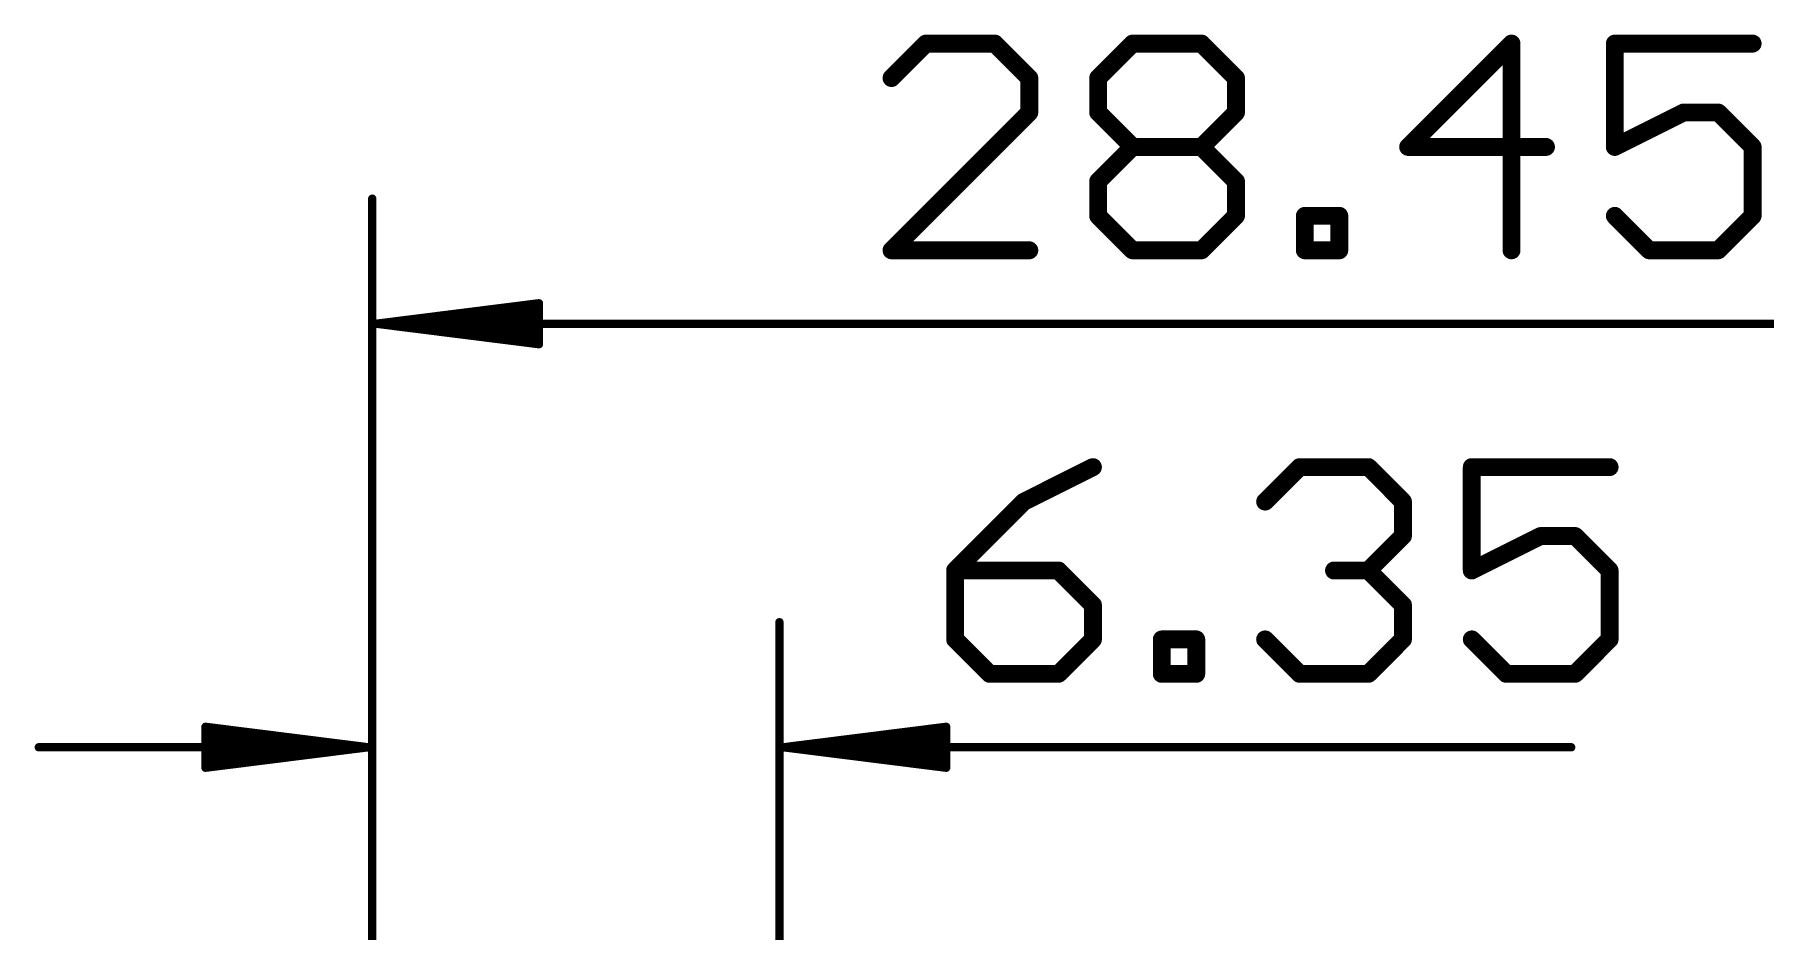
# Model space of a CAD drawing. Extents: x -15 to 72, y -20 to 100.
# Drawn here: x -5.27 to 21.73, y 85.52 to 99.5 of the extents above; entities that cross this region are included whole.
import ezdxf

# ---------------------------------------------------------------- set-up
doc = ezdxf.new("R2010")
doc.units = 0
doc.layers.add('51', color=253, linetype='CONTINUOUS')

msp = doc.modelspace()

# ---------------------------------------------------------------- linework, layer by layer
at = {"layer": '51'}
for points, const_width in [([(8.635, 99.3641), (8.0977, 98.8268)], 0.2794), ([(9.7094, 99.3641), (8.635, 99.3641)], 0.2794), ([(10.2466, 98.8268), (9.7094, 99.3641)], 0.2794), ([(11.3205, 98.8268), (11.8577, 99.3641)], 0.2794), ([(11.8577, 99.3641), (12.9322, 99.3641)], 0.2794), ([(12.9322, 99.3641), (13.4694, 98.8268)], 0.2794), ([(17.7663, 99.3641), (16.1546, 97.7524)], 0.2794), ([(17.7663, 96.1407), (17.7663, 99.3641)], 0.2794), ([(21.5263, 99.3641), (19.3774, 99.3641)], 0.2794), ([(19.3774, 99.3641), (19.3774, 97.7524)], 0.2794), ([(10.2466, 98.2896), (10.2466, 98.8268)], 0.2794), ([(11.3205, 98.2896), (11.3205, 98.8268)], 0.2794), ([(13.4694, 98.8268), (13.4694, 98.2896)], 0.2794), ([(8.0977, 96.1407), (10.2466, 98.2896)], 0.2794), ([(11.8577, 97.7524), (11.3205, 98.2896)], 0.2794), ([(13.4694, 98.2896), (12.9322, 97.7524)], 0.2794), ([(19.3774, 97.7524), (20.4518, 98.2896)], 0.2794), ([(20.4518, 98.2896), (20.989, 98.2896)], 0.2794), ([(20.989, 98.2896), (21.5263, 97.7524)], 0.2794), ([(11.3205, 97.2152), (11.8577, 97.7524)], 0.2794), ([(11.8577, 97.7524), (12.9322, 97.7524)], 0.2794), ([(12.9322, 97.7524), (13.4694, 97.2152)], 0.2794), ([(16.1546, 97.7524), (18.3035, 97.7524)], 0.2794), ([(21.5263, 97.7524), (21.5263, 96.6779)], 0.2794), ([(11.3205, 96.6779), (11.3205, 97.2152)], 0.2794), ([(13.4694, 97.2152), (13.4694, 96.6779)], 0.2794), ([(0, 80.518), (0, 96.946)], 0.13), ([(11.8577, 96.1407), (11.3205, 96.6779)], 0.2794), ([(13.4694, 96.6779), (12.9322, 96.1407)], 0.2794), ([(14.5432, 96.1407), (14.5432, 96.6779)], 0.2794), ([(14.5432, 96.6779), (15.0805, 96.6779)], 0.2794), ([(15.0805, 96.6779), (15.0805, 96.1407)], 0.2794), ([(19.9146, 96.1407), (19.3774, 96.6779)], 0.2794), ([(21.5263, 96.6779), (20.989, 96.1407)], 0.2794), ([(10.2466, 96.1407), (8.0977, 96.1407)], 0.2794), ([(12.9322, 96.1407), (11.8577, 96.1407)], 0.2794), ([(15.0805, 96.1407), (14.5432, 96.1407)], 0.2794), ([(20.989, 96.1407), (19.9146, 96.1407)], 0.2794), ([(0.065, 94.996), (2.6, 95.3152)], 0.13), ([(0.065, 94.996), (2.6, 95.256)], 0.13), ([(2.6, 95.3152), (2.6, 94.6768)], 0.13), ([(0.065, 94.996), (2.6, 95.126)], 0.13), ([(28.383, 94.996), (0.065, 94.996)], 0.13), ([(2.6, 94.6768), (0.065, 94.996)], 0.13), ([(2.6, 94.866), (0.065, 94.996)], 0.13), ([(2.6, 94.736), (0.065, 94.996)], 0.13), ([(11.2386, 92.7601), (10.1642, 92.2228)], 0.2794), ([(13.9238, 92.2228), (14.4611, 92.7601)], 0.2794), ([(14.4611, 92.7601), (15.5355, 92.7601)], 0.2794), ([(15.5355, 92.7601), (16.0727, 92.2228)], 0.2794), ([(19.2955, 92.7601), (17.1466, 92.7601)], 0.2794), ([(17.1466, 92.7601), (17.1466, 91.1484)], 0.2794), ([(10.1642, 92.2228), (9.0897, 91.1484)], 0.2794), ([(16.0727, 92.2228), (16.0727, 91.6856)], 0.2794), ([(16.0727, 91.6856), (15.5355, 91.1484)], 0.2794), ([(17.1466, 91.1484), (18.221, 91.6856)], 0.2794), ([(18.221, 91.6856), (18.7583, 91.6856)], 0.2794), ([(18.7583, 91.6856), (19.2955, 91.1484)], 0.2794), ([(9.0897, 91.1484), (9.0897, 90.0739)], 0.2794), ([(10.7014, 91.1484), (9.0897, 91.1484)], 0.2794), ([(11.2386, 90.6112), (10.7014, 91.1484)], 0.2794), ([(15.5355, 91.1484), (14.9983, 91.1484)], 0.2794), ([(15.5355, 91.1484), (16.0727, 90.6112)], 0.2794), ([(19.2955, 91.1484), (19.2955, 90.0739)], 0.2794), ([(11.2386, 90.0739), (11.2386, 90.6112)], 0.2794), ([(16.0727, 90.6112), (16.0727, 90.0739)], 0.2794), ([(0, 75.438), (0, 90.342)], 0.13), ([(6.35, 75.184), (6.35, 90.342)], 0.13), ([(9.0897, 90.0739), (9.6269, 89.5367)], 0.2794), ([(10.7014, 89.5367), (11.2386, 90.0739)], 0.2794), ([(12.3125, 89.5367), (12.3125, 90.0739)], 0.2794), ([(12.3125, 90.0739), (12.8497, 90.0739)], 0.2794), ([(12.8497, 90.0739), (12.8497, 89.5367)], 0.2794), ([(14.4611, 89.5367), (13.9238, 90.0739)], 0.2794), ([(16.0727, 90.0739), (15.5355, 89.5367)], 0.2794), ([(17.6838, 89.5367), (17.1466, 90.0739)], 0.2794), ([(19.2955, 90.0739), (18.7583, 89.5367)], 0.2794), ([(9.6269, 89.5367), (10.7014, 89.5367)], 0.2794), ([(12.8497, 89.5367), (12.3125, 89.5367)], 0.2794), ([(15.5355, 89.5367), (14.4611, 89.5367)], 0.2794), ([(18.7583, 89.5367), (17.6838, 89.5367)], 0.2794), ([(-0.065, 88.392), (-2.6, 88.7112)], 0.13), ([(-2.6, 88.7112), (-2.6, 88.0728)], 0.13), ([(-0.065, 88.392), (-2.6, 88.652)], 0.13), ([(-0.065, 88.392), (-2.6, 88.522)], 0.13), ([(6.415, 88.392), (8.95, 88.7112)], 0.13), ([(6.415, 88.392), (8.95, 88.652)], 0.13), ([(6.415, 88.392), (8.95, 88.522)], 0.13), ([(8.95, 88.7112), (8.95, 88.0728)], 0.13), ([(-0.065, 88.392), (-5.2, 88.392)], 0.13), ([(-2.6, 88.0728), (-0.065, 88.392)], 0.13), ([(-2.6, 88.262), (-0.065, 88.392)], 0.13), ([(-2.6, 88.132), (-0.065, 88.392)], 0.13), ([(6.415, 88.392), (18.6971, 88.392)], 0.13), ([(8.95, 88.0728), (6.415, 88.392)], 0.13), ([(8.95, 88.262), (6.415, 88.392)], 0.13), ([(8.95, 88.132), (6.415, 88.392)], 0.13)]:
    msp.add_lwpolyline(points, dxfattribs=dict(at, const_width=const_width))
for points, const_width in [([(8.635, 99.4339, 1), (8.635, 99.2942)], 0.1397), ([(8.6844, 99.3147, 1), (8.5856, 99.4134)], 0.1397), ([(9.7588, 99.4134, 1), (9.66, 99.3147)], 0.1397), ([(9.7094, 99.2942, 1), (9.7094, 99.4339)], 0.1397), ([(11.8577, 99.4339, 1), (11.8577, 99.2942)], 0.1397), ([(11.9071, 99.3147, 1), (11.8083, 99.4134)], 0.1397), ([(12.9816, 99.4134, 1), (12.8828, 99.3147)], 0.1397), ([(12.9322, 99.2942, 1), (12.9322, 99.4339)], 0.1397), ([(17.8361, 99.3641, 1), (17.6964, 99.3641)], 0.1397), ([(17.8157, 99.3147, 1), (17.7169, 99.4134)], 0.1397), ([(19.4472, 99.3641, 1), (19.3075, 99.3641)], 0.1397), ([(19.3774, 99.4339, 1), (19.3774, 99.2942)], 0.1397), ([(21.5263, 99.2942, 1), (21.5263, 99.4339)], 0.1397), ([(8.0483, 98.8762, 1), (8.1471, 98.7774)], 0.1397), ([(10.3165, 98.8268, 1), (10.1768, 98.8268)], 0.1397), ([(10.1972, 98.7774, 1), (10.296, 98.8762)], 0.1397), ([(11.3903, 98.8268, 1), (11.2506, 98.8268)], 0.1397), ([(11.2711, 98.8762, 1), (11.3699, 98.7774)], 0.1397), ([(13.5392, 98.8268, 1), (13.3995, 98.8268)], 0.1397), ([(13.42, 98.7774, 1), (13.5188, 98.8762)], 0.1397), ([(10.1768, 98.2896, 1), (10.3165, 98.2896)], 0.1397), ([(10.296, 98.2402, 1), (10.1972, 98.339)], 0.1397), ([(11.3699, 98.339, 1), (11.2711, 98.2402)], 0.1397), ([(11.2506, 98.2896, 1), (11.3903, 98.2896)], 0.1397), ([(13.3995, 98.2896, 1), (13.5392, 98.2896)], 0.1397), ([(13.5188, 98.2402, 1), (13.42, 98.339)], 0.1397), ([(20.4518, 98.3595, 1), (20.4518, 98.2198)], 0.1397), ([(20.4831, 98.2271, 1), (20.4206, 98.3521)], 0.1397), ([(21.0384, 98.339, 1), (20.9397, 98.2402)], 0.1397), ([(20.989, 98.2198, 1), (20.989, 98.3595)], 0.1397), ([(11.8577, 97.8222, 1), (11.8577, 97.6825)], 0.1397), ([(11.8083, 97.703, 1), (11.9071, 97.8018)], 0.1397), ([(11.9071, 97.703, 1), (11.8083, 97.8018)], 0.1397), ([(12.9816, 97.8018, 1), (12.8828, 97.703)], 0.1397), ([(12.8828, 97.8018, 1), (12.9816, 97.703)], 0.1397), ([(12.9322, 97.6825, 1), (12.9322, 97.8222)], 0.1397), ([(16.1546, 97.8222, 1), (16.1546, 97.6825)], 0.1397), ([(16.1052, 97.8018, 1), (16.204, 97.703)], 0.1397), ([(18.3035, 97.6825, 1), (18.3035, 97.8222)], 0.1397), ([(19.3461, 97.8149, 1), (19.4086, 97.6899)], 0.1397), ([(19.3075, 97.7524, 1), (19.4472, 97.7524)], 0.1397), ([(21.5961, 97.7524, 1), (21.4564, 97.7524)], 0.1397), ([(21.4769, 97.703, 1), (21.5757, 97.8018)], 0.1397), ([(11.3903, 97.2152, 1), (11.2506, 97.2152)], 0.1397), ([(11.2711, 97.2645, 1), (11.3699, 97.1658)], 0.1397), ([(13.5392, 97.2152, 1), (13.3995, 97.2152)], 0.1397), ([(13.42, 97.1658, 1), (13.5188, 97.2645)], 0.1397), ([(0.0325, 96.946, 1), (-0.0325, 96.946)], 0.065), ([(11.3699, 96.7273, 1), (11.2711, 96.6285)], 0.1397), ([(11.2506, 96.6779, 1), (11.3903, 96.6779)], 0.1397), ([(13.3995, 96.6779, 1), (13.5392, 96.6779)], 0.1397), ([(13.5188, 96.6285, 1), (13.42, 96.7273)], 0.1397), ([(14.5432, 96.7478, 1), (14.5432, 96.6081)], 0.1397), ([(14.6131, 96.6779, 1), (14.4734, 96.6779)], 0.1397), ([(15.1503, 96.6779, 1), (15.0106, 96.6779)], 0.1397), ([(15.0805, 96.6081, 1), (15.0805, 96.7478)], 0.1397), ([(19.4268, 96.7273, 1), (19.328, 96.6285)], 0.1397), ([(21.4564, 96.6779, 1), (21.5961, 96.6779)], 0.1397), ([(21.5757, 96.6285, 1), (21.4769, 96.7273)], 0.1397), ([(8.0977, 96.2106, 1), (8.0977, 96.0709)], 0.1397), ([(8.0483, 96.1901, 1), (8.1471, 96.0913)], 0.1397), ([(10.2466, 96.0709, 1), (10.2466, 96.2106)], 0.1397), ([(11.8577, 96.2106, 1), (11.8577, 96.0709)], 0.1397), ([(11.8083, 96.0913, 1), (11.9071, 96.1901)], 0.1397), ([(12.8828, 96.1901, 1), (12.9816, 96.0913)], 0.1397), ([(12.9322, 96.0709, 1), (12.9322, 96.2106)], 0.1397), ([(14.5432, 96.2106, 1), (14.5432, 96.0709)], 0.1397), ([(14.4734, 96.1407, 1), (14.6131, 96.1407)], 0.1397), ([(15.0106, 96.1407, 1), (15.1503, 96.1407)], 0.1397), ([(15.0805, 96.0709, 1), (15.0805, 96.2106)], 0.1397), ([(17.6964, 96.1407, 1), (17.8361, 96.1407)], 0.1397), ([(19.9146, 96.2106, 1), (19.9146, 96.0709)], 0.1397), ([(19.8652, 96.0913, 1), (19.964, 96.1901)], 0.1397), ([(20.9397, 96.1901, 1), (21.0384, 96.0913)], 0.1397), ([(20.989, 96.0709, 1), (20.989, 96.2106)], 0.1397), ([(2.6325, 95.3152, 1), (2.5675, 95.3152)], 0.065), ([(2.6041, 95.283, 1), (2.5959, 95.3475)], 0.065), ([(2.6033, 95.2237, 1), (2.5967, 95.2883)], 0.065), ([(0.065, 95.0285, 1), (0.065, 94.9635)], 0.065), ([(0.0691, 95.0282, 1), (0.0609, 94.9638)], 0.065), ([(0.0633, 95.0285, 1), (0.0667, 94.9635)], 0.065), ([(0.0667, 95.0285, 1), (0.0633, 94.9635)], 0.065), ([(0.0683, 95.0283, 1), (0.0617, 94.9637)], 0.065), ([(0.0617, 95.0283, 1), (0.0683, 94.9637)], 0.065), ([(0.0609, 95.0282, 1), (0.0691, 94.9638)], 0.065), ([(2.6017, 95.0935, 1), (2.5983, 95.1585)], 0.065), ([(2.5959, 94.6445, 1), (2.6041, 94.709)], 0.065), ([(2.5967, 94.7037, 1), (2.6033, 94.7683)], 0.065), ([(2.5983, 94.8335, 1), (2.6017, 94.8985)], 0.065), ([(2.5675, 94.6768, 1), (2.6325, 94.6768)], 0.065), ([(11.2698, 92.6976, 1), (11.2074, 92.8225)], 0.1397), ([(14.4611, 92.8299, 1), (14.4611, 92.6902)], 0.1397), ([(14.5104, 92.7107, 1), (14.4117, 92.8094)], 0.1397), ([(15.5849, 92.8094, 1), (15.4861, 92.7107)], 0.1397), ([(15.5355, 92.6902, 1), (15.5355, 92.8299)], 0.1397), ([(17.2164, 92.7601, 1), (17.0767, 92.7601)], 0.1397), ([(17.1466, 92.8299, 1), (17.1466, 92.6902)], 0.1397), ([(19.2955, 92.6902, 1), (19.2955, 92.8299)], 0.1397), ([(10.1329, 92.2853, 1), (10.1954, 92.1604)], 0.1397), ([(10.2135, 92.1734, 1), (10.1148, 92.2722)], 0.1397), ([(13.8744, 92.2722, 1), (13.9732, 92.1734)], 0.1397), ([(16.1426, 92.2228, 1), (16.0029, 92.2228)], 0.1397), ([(16.0233, 92.1734, 1), (16.1221, 92.2722)], 0.1397), ([(16.1221, 91.6362, 1), (16.0233, 91.735)], 0.1397), ([(18.221, 91.7555, 1), (18.221, 91.6158)], 0.1397), ([(18.2523, 91.6231, 1), (18.1898, 91.7481)], 0.1397), ([(18.8076, 91.735, 1), (18.7089, 91.6362)], 0.1397), ([(18.7583, 91.6158, 1), (18.7583, 91.7555)], 0.1397), ([(16.0029, 91.6856, 1), (16.1426, 91.6856)], 0.1397), ([(9.1596, 91.1484, 1), (9.0198, 91.1484)], 0.1397), ([(9.0897, 91.2182, 1), (9.0897, 91.0785)], 0.1397), ([(9.0403, 91.1978, 1), (9.1391, 91.099)], 0.1397), ([(10.7508, 91.1978, 1), (10.652, 91.099)], 0.1397), ([(10.7014, 91.0785, 1), (10.7014, 91.2182)], 0.1397), ([(14.9983, 91.2182, 1), (14.9983, 91.0785)], 0.1397), ([(15.5849, 91.1978, 1), (15.4861, 91.099)], 0.1397), ([(15.4861, 91.1978, 1), (15.5849, 91.099)], 0.1397), ([(15.5355, 91.0785, 1), (15.5355, 91.2182)], 0.1397), ([(17.1153, 91.2109, 1), (17.1778, 91.0859)], 0.1397), ([(19.3653, 91.1484, 1), (19.2256, 91.1484)], 0.1397), ([(19.2461, 91.099, 1), (19.3449, 91.1978)], 0.1397), ([(17.0767, 91.1484, 1), (17.2164, 91.1484)], 0.1397), ([(11.3085, 90.6112, 1), (11.1688, 90.6112)], 0.1397), ([(11.1892, 90.5618, 1), (11.288, 90.6605)], 0.1397), ([(16.1426, 90.6112, 1), (16.0029, 90.6112)], 0.1397), ([(16.0233, 90.5618, 1), (16.1221, 90.6605)], 0.1397), ([(0.0325, 90.342, 1), (-0.0325, 90.342)], 0.065), ([(6.3825, 90.342, 1), (6.3175, 90.342)], 0.065), ([(9.1391, 90.1233, 1), (9.0403, 90.0245)], 0.1397), ([(11.288, 90.0245, 1), (11.1892, 90.1233)], 0.1397), ([(12.3823, 90.0739, 1), (12.2426, 90.0739)], 0.1397), ([(12.3125, 90.1438, 1), (12.3125, 90.0041)], 0.1397), ([(12.9195, 90.0739, 1), (12.7798, 90.0739)], 0.1397), ([(12.8497, 90.0041, 1), (12.8497, 90.1438)], 0.1397), ([(13.9732, 90.1233, 1), (13.8744, 90.0245)], 0.1397), ([(16.1221, 90.0245, 1), (16.0233, 90.1233)], 0.1397), ([(17.196, 90.1233, 1), (17.0972, 90.0245)], 0.1397), ([(19.3449, 90.0245, 1), (19.2461, 90.1233)], 0.1397), ([(9.0198, 90.0739, 1), (9.1596, 90.0739)], 0.1397), ([(11.1688, 90.0739, 1), (11.3085, 90.0739)], 0.1397), ([(16.0029, 90.0739, 1), (16.1426, 90.0739)], 0.1397), ([(19.2256, 90.0739, 1), (19.3653, 90.0739)], 0.1397), ([(9.6269, 89.6066, 1), (9.6269, 89.4669)], 0.1397), ([(9.5775, 89.4873, 1), (9.6763, 89.5861)], 0.1397), ([(10.652, 89.5861, 1), (10.7508, 89.4873)], 0.1397), ([(10.7014, 89.4669, 1), (10.7014, 89.6066)], 0.1397), ([(12.3125, 89.6066, 1), (12.3125, 89.4669)], 0.1397), ([(12.8497, 89.4669, 1), (12.8497, 89.6066)], 0.1397), ([(14.4611, 89.6066, 1), (14.4611, 89.4669)], 0.1397), ([(14.4117, 89.4873, 1), (14.5104, 89.5861)], 0.1397), ([(15.4861, 89.5861, 1), (15.5849, 89.4873)], 0.1397), ([(15.5355, 89.4669, 1), (15.5355, 89.6066)], 0.1397), ([(17.6838, 89.6066, 1), (17.6838, 89.4669)], 0.1397), ([(17.6344, 89.4873, 1), (17.7332, 89.5861)], 0.1397), ([(18.7089, 89.5861, 1), (18.8076, 89.4873)], 0.1397), ([(18.7583, 89.4669, 1), (18.7583, 89.6066)], 0.1397), ([(12.2426, 89.5367, 1), (12.3823, 89.5367)], 0.1397), ([(12.7798, 89.5367, 1), (12.9195, 89.5367)], 0.1397), ([(-2.5959, 88.7435, 1), (-2.6041, 88.679)], 0.065), ([(-2.5675, 88.7112, 1), (-2.6325, 88.7112)], 0.065), ([(-2.5967, 88.6843, 1), (-2.6033, 88.6197)], 0.065), ([(-2.5983, 88.5545, 1), (-2.6017, 88.4895)], 0.065), ([(8.9825, 88.7112, 1), (8.9175, 88.7112)], 0.065), ([(8.9541, 88.679, 1), (8.9459, 88.7435)], 0.065), ([(8.9533, 88.6197, 1), (8.9467, 88.6843)], 0.065), ([(8.9517, 88.4895, 1), (8.9483, 88.5545)], 0.065), ([(-5.2, 88.4245, 1), (-5.2, 88.3595)], 0.065), ([(-2.6017, 88.2945, 1), (-2.5983, 88.2295)], 0.065), ([(-0.0609, 88.3598, 1), (-0.0691, 88.4242)], 0.065), ([(-0.0691, 88.3598, 1), (-0.0609, 88.4242)], 0.065), ([(-0.0617, 88.3597, 1), (-0.0683, 88.4243)], 0.065), ([(-0.0683, 88.3597, 1), (-0.0617, 88.4243)], 0.065), ([(-0.0667, 88.3595, 1), (-0.0633, 88.4245)], 0.065), ([(-0.0633, 88.3595, 1), (-0.0667, 88.4245)], 0.065), ([(-0.065, 88.3595, 1), (-0.065, 88.4245)], 0.065), ([(6.415, 88.4245, 1), (6.415, 88.3595)], 0.065), ([(6.4191, 88.4242, 1), (6.4109, 88.3598)], 0.065), ([(6.4133, 88.4245, 1), (6.4167, 88.3595)], 0.065), ([(6.4167, 88.4245, 1), (6.4133, 88.3595)], 0.065), ([(6.4183, 88.4243, 1), (6.4117, 88.3597)], 0.065), ([(6.4117, 88.4243, 1), (6.4183, 88.3597)], 0.065), ([(6.4109, 88.4242, 1), (6.4191, 88.3598)], 0.065), ([(8.9483, 88.2295, 1), (8.9517, 88.2945)], 0.065), ([(18.6971, 88.3595, 1), (18.6971, 88.4245)], 0.065), ([(-2.6033, 88.1643, 1), (-2.5967, 88.0997)], 0.065), ([(-2.6041, 88.105, 1), (-2.5959, 88.0405)], 0.065), ([(-2.6325, 88.0728, 1), (-2.5675, 88.0728)], 0.065), ([(8.9175, 88.0728, 1), (8.9825, 88.0728)], 0.065), ([(8.9459, 88.0405, 1), (8.9541, 88.105)], 0.065), ([(8.9467, 88.0997, 1), (8.9533, 88.1643)], 0.065)]:
    msp.add_lwpolyline(points, format="xyb", dxfattribs=dict(at, const_width=const_width))

doc.saveas('drawing.dxf')
